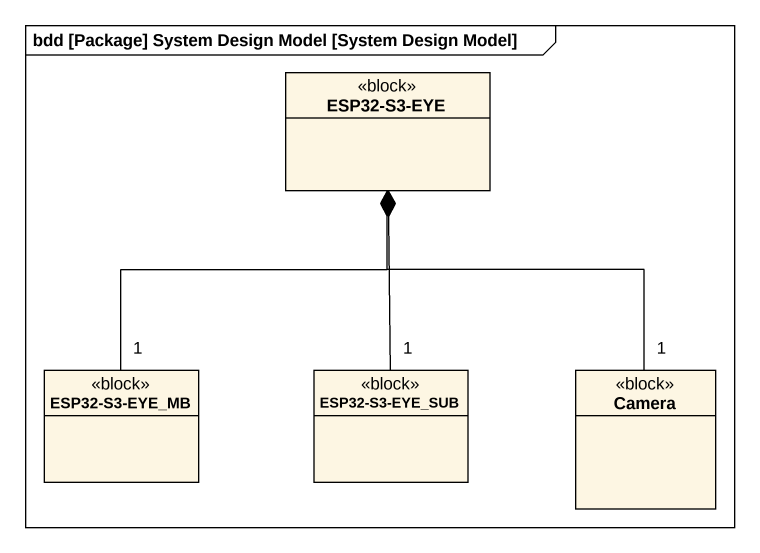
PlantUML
@startuml
mainframe bdd [Package] System Design Model [System Design Model]
hide circle
hide empty members
class "ESP32-S3-EYE" as ESP32_S3_EYE <<block>>
class "ESP32-S3-EYE_MB" as ESP32_S3_EYE_MB <<block>>
class "ESP32-S3-EYE_SUB" as ESP32_S3_EYE_SUB <<block>>
class Camera <<block>>
ESP32_S3_EYE_MB "1" -up-* ESP32_S3_EYE
ESP32_S3_EYE_SUB "1" -up-* ESP32_S3_EYE
Camera "1" -up-* ESP32_S3_EYE
@enduml
